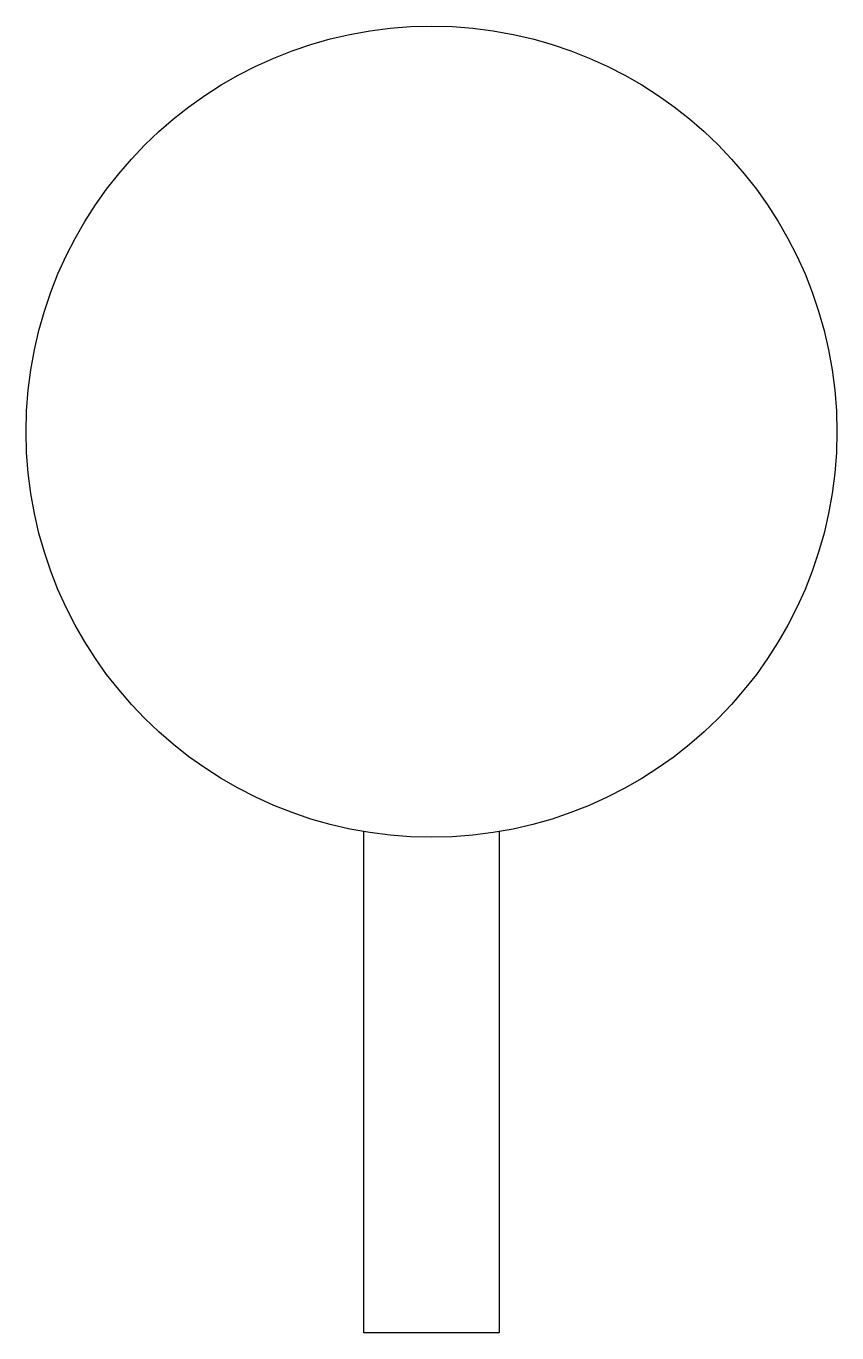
# Model space of a CAD drawing. Header units: feet. Extents: x -0.5 to 0.5, y -1.11 to 0.5.
import ezdxf

# ---------------------------------------------------------------- set-up
doc = ezdxf.new("R2010")
doc.units = ezdxf.units.FT
doc.header["$MEASUREMENT"] = 0

msp = doc.modelspace()

# ---------------------------------------------------------------- linework, layer by layer
msp.add_circle((0, 0, 1), 0.5)
at = {"invisible_edges": 8}
msp.add_3dface([(0.0833, -0.493, 1), (0.0833, -1.111, 1), (-0.0833, -1.111, 1), (-0.0833, -0.493, 1)], dxfattribs=at)
at = {"layer": 'Defpoints'}
msp.add_point((0, 0), dxfattribs=at)

doc.saveas('drawing.dxf')
